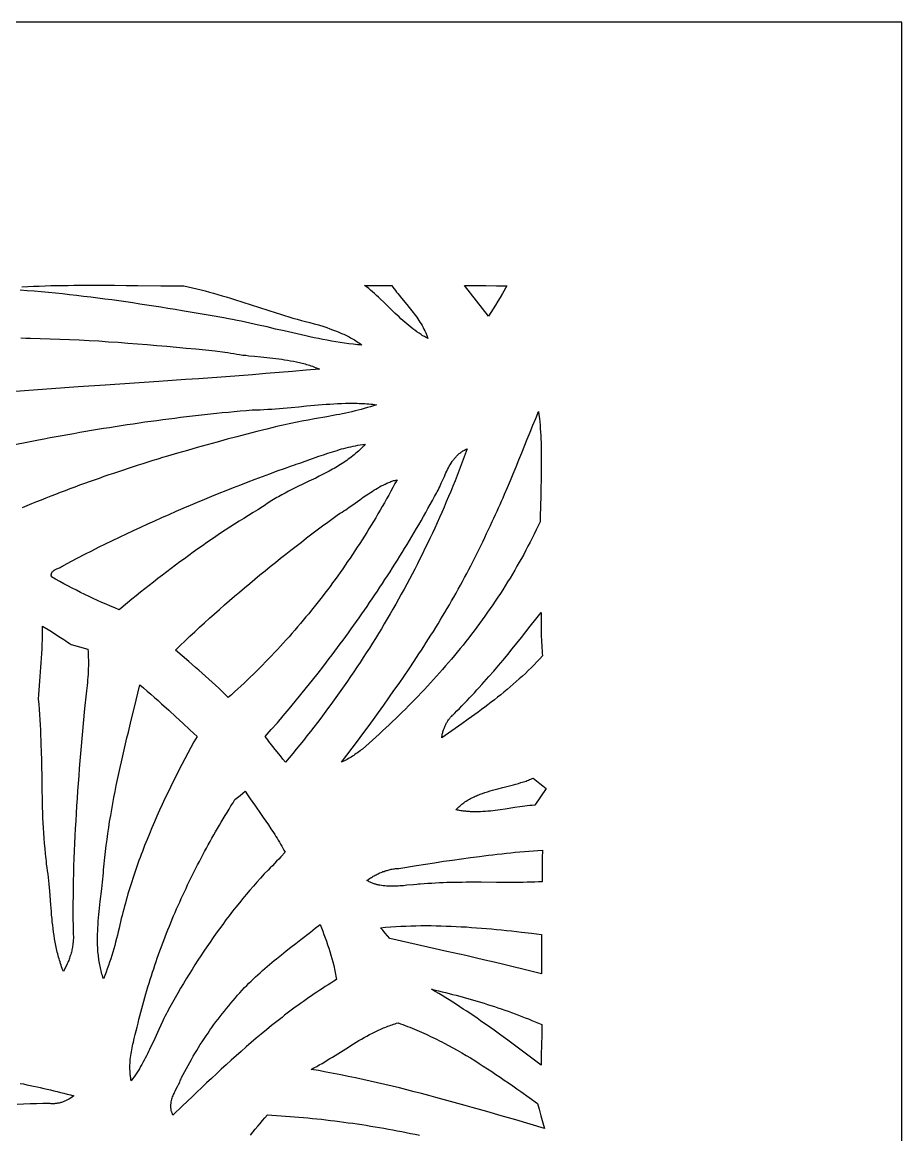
# Model space of a CAD drawing. Extents: x 138 to 547, y 3 to 737.
# Drawn here: x 429.9 to 546.6, y 589.6 to 737.1 of the extents above; entities that cross this region are included whole.
import ezdxf

# ---------------------------------------------------------------- set-up
doc = ezdxf.new("R2010")
doc.units = 0
doc.layers.add('LAYER_1', color=18, linetype='CONTINUOUS')

msp = doc.modelspace()

# ---------------------------------------------------------------- linework, layer by layer
at = {"layer": 'LAYER_1'}
for points in [[(138.38, 3), (546.62, 3), (546.62, 737.11), (138.38, 737.11)], [(483.73, 695.17), (483.58, 695.25), (483.43, 695.33), (483.28, 695.42), (483.14, 695.5), (482.99, 695.59), (482.84, 695.68), (482.7, 695.78), (482.56, 695.87), (482.28, 696.06), (482, 696.26), (481.73, 696.47), (481.46, 696.68), (481.19, 696.89), (480.93, 697.11), (480.67, 697.34), (480.42, 697.56), (480.16, 697.79), (479.91, 698.03), (479.66, 698.26), (479.41, 698.5), (478.91, 698.98), (478.42, 699.46), (477.92, 699.94), (477.42, 700.42), (477.17, 700.66), (476.92, 700.89), (476.66, 701.12), (476.4, 701.35), (476.14, 701.57), (475.88, 701.79), (475.61, 702), (475.34, 702.21), (477.15, 702.2), (478.05, 702.19), (478.95, 702.19), (479.1, 701.97), (479.26, 701.76), (479.42, 701.54), (479.58, 701.33), (479.74, 701.12), (479.91, 700.91), (480.25, 700.5), (480.93, 699.68), (481.27, 699.27), (481.61, 698.85), (481.77, 698.64), (481.93, 698.43), (482.09, 698.22), (482.25, 698), (482.4, 697.78), (482.55, 697.56), (482.69, 697.34), (482.83, 697.12), (482.97, 696.89), (483.1, 696.65), (483.22, 696.42), (483.34, 696.18), (483.45, 695.93), (483.5, 695.81), (483.55, 695.68), (483.6, 695.55), (483.65, 695.43), (483.69, 695.3)], [(494.23, 702.15), (493.64, 701.13), (493.34, 700.62), (493.03, 700.11), (492.73, 699.61), (492.42, 699.11), (492.11, 698.61), (491.8, 698.12), (491, 699.14), (490.2, 700.16), (488.58, 702.21), (489.99, 702.2), (491.41, 702.19), (492.82, 702.17)], [(475.06, 640.73), (474.9, 640.61), (474.73, 640.48), (474.57, 640.36), (474.4, 640.24), (474.23, 640.12), (474.06, 640), (473.89, 639.89), (473.72, 639.78), (473.55, 639.67), (473.37, 639.56), (473.19, 639.46), (473.02, 639.36), (472.84, 639.26), (472.66, 639.16), (472.47, 639.06), (472.29, 638.97), (473, 639.91), (473.7, 640.84), (474.41, 641.79), (475.11, 642.73), (475.81, 643.68), (476.5, 644.63), (477.2, 645.58), (477.88, 646.54), (478.57, 647.5), (479.24, 648.47), (479.92, 649.43), (480.58, 650.41), (481.25, 651.38), (481.9, 652.36), (482.23, 652.86), (482.55, 653.35), (482.87, 653.84), (483.19, 654.34), (483.51, 654.84), (483.83, 655.33), (484.14, 655.83), (484.46, 656.33), (484.77, 656.83), (485.08, 657.34), (485.38, 657.84), (485.69, 658.35), (485.99, 658.85), (486.29, 659.36), (486.59, 659.87), (486.88, 660.38), (487.18, 660.89), (487.47, 661.41), (487.76, 661.92), (488.05, 662.44), (488.33, 662.96), (488.61, 663.48), (488.89, 664), (489.17, 664.52), (489.44, 665.04), (489.71, 665.57), (489.98, 666.1), (490.25, 666.63), (490.51, 667.16), (490.77, 667.69), (491.03, 668.22), (491.28, 668.76), (491.53, 669.3), (491.78, 669.84), (492.03, 670.38), (492.27, 670.92), (492.49, 671.36), (492.7, 671.81), (492.91, 672.26), (493.11, 672.7), (493.32, 673.15), (493.52, 673.6), (493.72, 674.05), (493.92, 674.51), (494.31, 675.41), (494.69, 676.33), (495.07, 677.24), (495.45, 678.15), (495.82, 679.07), (496.19, 679.99), (496.92, 681.83), (497.29, 682.74), (497.66, 683.66), (498.04, 684.57), (498.42, 685.48), (498.48, 685.03), (498.53, 684.58), (498.58, 684.13), (498.62, 683.67), (498.65, 683.22), (498.68, 682.76), (498.71, 682.31), (498.73, 681.85), (498.75, 681.4), (498.77, 680.94), (498.78, 680.48), (498.78, 680.02), (498.79, 679.57), (498.79, 679.11), (498.79, 678.65), (498.79, 678.19), (498.78, 677.28), (498.76, 676.36), (498.73, 675.44), (498.71, 674.53), (498.66, 672.7), (498.65, 671.79), (498.63, 670.88), (498.38, 670.33), (498.11, 669.78), (497.85, 669.24), (497.58, 668.69), (497.3, 668.15), (497.02, 667.61), (496.74, 667.08), (496.45, 666.54), (496.16, 666.01), (495.86, 665.49), (495.56, 664.96), (495.26, 664.44), (494.95, 663.92), (494.64, 663.4), (494.32, 662.89), (494, 662.37), (493.68, 661.86), (493.35, 661.36), (493.02, 660.85), (492.68, 660.35), (492.35, 659.85), (492, 659.35), (491.66, 658.86), (491.31, 658.37), (490.96, 657.88), (490.6, 657.39), (490.24, 656.91), (489.88, 656.42), (489.51, 655.95), (489.15, 655.47), (488.77, 654.99), (488.4, 654.52), (488.02, 654.05), (487.64, 653.59), (487.26, 653.12), (486.87, 652.66), (486.48, 652.2), (486.09, 651.75), (485.69, 651.29), (485.29, 650.84), (484.89, 650.39), (484.49, 649.94), (484.09, 649.5), (483.68, 649.06), (483.27, 648.62), (482.85, 648.18), (482.44, 647.75), (482.02, 647.31), (481.6, 646.88), (481.18, 646.46), (480.75, 646.03), (480.33, 645.61), (479.9, 645.19), (479.47, 644.77), (479.03, 644.36), (478.6, 643.95), (478.16, 643.54), (477.72, 643.13), (477.28, 642.72), (476.84, 642.32), (476.4, 641.92), (475.95, 641.52), (475.51, 641.13)], [(461.8, 672.83), (461.17, 672.46), (460.54, 672.08), (459.92, 671.71), (459.3, 671.32), (458.68, 670.93), (458.06, 670.54), (457.44, 670.14), (456.83, 669.74), (456.22, 669.34), (455.62, 668.93), (455.01, 668.52), (454.41, 668.1), (453.81, 667.68), (453.21, 667.26), (452.61, 666.84), (452.02, 666.41), (451.43, 665.97), (450.84, 665.54), (450.25, 665.1), (449.66, 664.66), (449.08, 664.22), (448.5, 663.77), (447.91, 663.33), (447.33, 662.87), (446.76, 662.42), (446.18, 661.97), (445.61, 661.51), (445.03, 661.05), (444.46, 660.59), (443.89, 660.13), (442.75, 659.2), (442.18, 659.44), (441.6, 659.68), (441.03, 659.92), (440.46, 660.17), (439.9, 660.43), (439.33, 660.69), (438.77, 660.95), (438.21, 661.22), (437.65, 661.5), (437.09, 661.78), (436.54, 662.06), (435.98, 662.35), (435.43, 662.65), (434.88, 662.94), (434.34, 663.25), (433.8, 663.55), (433.77, 663.65), (433.77, 663.69), (433.76, 663.74), (433.76, 663.78), (433.76, 663.82), (433.76, 663.86), (433.77, 663.9), (433.77, 663.94), (433.78, 663.97), (433.79, 664.01), (433.8, 664.04), (433.83, 664.11), (433.86, 664.17), (433.9, 664.23), (433.95, 664.28), (434, 664.33), (434.06, 664.38), (434.12, 664.43), (434.18, 664.47), (434.25, 664.51), (434.32, 664.55), (434.39, 664.59), (434.46, 664.62), (434.62, 664.69), (434.93, 664.82), (435.08, 664.89), (435.15, 664.93), (435.22, 664.96), (435.28, 665), (435.34, 665.04), (435.4, 665.08), (435.46, 665.13), (436.37, 665.61), (437.29, 666.08), (438.21, 666.56), (439.13, 667.02), (440.05, 667.48), (440.97, 667.94), (441.9, 668.39), (442.83, 668.84), (443.76, 669.28), (444.69, 669.72), (445.63, 670.16), (446.57, 670.59), (447.5, 671.01), (448.45, 671.43), (449.39, 671.85), (450.33, 672.26), (451.28, 672.67), (452.23, 673.08), (453.17, 673.47), (454.13, 673.87), (455.08, 674.26), (456.03, 674.65), (456.99, 675.03), (457.95, 675.41), (458.91, 675.78), (459.87, 676.15), (460.83, 676.52), (461.79, 676.88), (462.76, 677.24), (463.72, 677.6), (464.69, 677.95), (465.66, 678.29), (465.96, 678.39), (466.26, 678.49), (466.86, 678.7), (467.46, 678.91), (468.06, 679.12), (469.27, 679.55), (469.87, 679.76), (470.47, 679.96), (470.77, 680.06), (471.08, 680.16), (471.38, 680.25), (471.68, 680.34), (471.99, 680.43), (472.29, 680.52), (472.6, 680.6), (472.91, 680.68), (473.21, 680.75), (473.52, 680.82), (473.83, 680.89), (474.14, 680.95), (474.46, 681.01), (474.77, 681.06), (475.09, 681.1), (475.4, 681.14), (475.23, 680.95), (475.06, 680.77), (474.88, 680.59), (474.7, 680.42), (474.52, 680.25), (474.34, 680.08), (474.15, 679.92), (473.96, 679.76), (473.77, 679.6), (473.57, 679.45), (473.37, 679.3), (473.17, 679.15), (472.97, 679.01), (472.77, 678.87), (472.57, 678.73), (472.36, 678.59), (472.15, 678.46), (471.94, 678.33), (471.73, 678.2), (471.51, 678.07), (471.3, 677.95), (471.08, 677.83), (470.86, 677.7), (470.64, 677.58), (470.2, 677.35), (469.76, 677.12), (469.31, 676.9), (468.86, 676.67), (467.95, 676.24), (467.04, 675.8), (466.58, 675.58), (466.13, 675.36), (465.68, 675.14), (465.23, 674.91), (464.78, 674.68), (464.34, 674.44), (464.12, 674.32), (463.9, 674.19), (463.68, 674.07), (463.47, 673.94), (463.25, 673.81), (463.04, 673.68), (462.83, 673.54), (462.62, 673.41), (462.41, 673.27), (462.21, 673.12), (462, 672.98)], [(488.94, 680.55), (488.69, 679.84), (488.43, 679.13), (488.16, 678.42), (487.89, 677.71), (487.62, 677.01), (487.34, 676.3), (487.06, 675.6), (486.77, 674.9), (486.48, 674.2), (486.18, 673.5), (485.88, 672.81), (485.58, 672.11), (485.27, 671.42), (484.96, 670.73), (484.65, 670.04), (484.33, 669.35), (484.01, 668.67), (483.68, 667.99), (483.35, 667.31), (483.02, 666.63), (482.68, 665.95), (482.34, 665.27), (481.99, 664.6), (481.64, 663.93), (481.29, 663.26), (480.93, 662.59), (480.57, 661.93), (480.21, 661.27), (479.84, 660.6), (479.47, 659.95), (479.09, 659.29), (478.72, 658.64), (478.33, 657.98), (477.95, 657.33), (477.56, 656.69), (477.17, 656.04), (476.77, 655.4), (476.37, 654.76), (475.97, 654.12), (475.56, 653.48), (475.15, 652.85), (474.74, 652.22), (474.32, 651.59), (473.9, 650.96), (473.48, 650.34), (473.05, 649.72), (472.62, 649.1), (472.19, 648.48), (471.76, 647.87), (471.32, 647.26), (470.87, 646.65), (470.43, 646.04), (469.98, 645.44), (469.53, 644.84), (469.07, 644.24), (468.62, 643.64), (468.16, 643.05), (467.69, 642.46), (467.23, 641.87), (466.76, 641.29), (466.28, 640.71), (465.81, 640.13), (465.33, 639.55), (464.85, 638.98), (464.51, 639.4), (464.17, 639.82), (463.49, 640.66), (463.15, 641.08), (462.81, 641.51), (462.65, 641.73), (462.48, 641.94), (462.32, 642.16), (462.16, 642.39), (462.96, 643.3), (463.76, 644.22), (464.55, 645.15), (465.33, 646.08), (466.11, 647.02), (466.88, 647.96), (467.64, 648.9), (468.41, 649.85), (469.16, 650.81), (469.91, 651.77), (470.28, 652.26), (470.65, 652.74), (471.02, 653.23), (471.38, 653.71), (471.75, 654.2), (472.11, 654.69), (472.48, 655.18), (472.84, 655.67), (473.2, 656.16), (473.55, 656.66), (473.91, 657.15), (474.26, 657.65), (474.62, 658.15), (474.97, 658.65), (475.31, 659.15), (475.66, 659.65), (476.01, 660.15), (476.35, 660.66), (476.69, 661.16), (477.03, 661.67), (477.37, 662.18), (477.71, 662.69), (478.04, 663.2), (478.38, 663.71), (478.71, 664.23), (479.04, 664.74), (479.36, 665.26), (479.69, 665.77), (480.01, 666.29), (480.33, 666.81), (480.65, 667.33), (480.97, 667.85), (481.29, 668.38), (481.6, 668.9), (481.91, 669.43), (482.22, 669.96), (482.53, 670.48), (482.84, 671.01), (483.14, 671.55), (483.45, 672.08), (483.75, 672.61), (484.04, 673.15), (484.34, 673.68), (484.63, 674.22), (484.76, 674.43), (484.88, 674.64), (484.99, 674.85), (485.1, 675.07), (485.21, 675.29), (485.32, 675.52), (485.52, 675.97), (485.92, 676.89), (486.02, 677.12), (486.13, 677.34), (486.23, 677.57), (486.34, 677.79), (486.46, 678.01), (486.57, 678.22), (486.69, 678.43), (486.82, 678.64), (486.95, 678.84), (487.02, 678.93), (487.09, 679.03), (487.16, 679.13), (487.24, 679.22), (487.31, 679.31), (487.39, 679.4), (487.47, 679.49), (487.55, 679.58), (487.63, 679.66), (487.72, 679.74), (487.81, 679.82), (487.9, 679.9), (487.99, 679.98), (488.09, 680.05), (488.18, 680.12), (488.28, 680.19), (488.39, 680.26), (488.49, 680.32), (488.6, 680.38), (488.71, 680.44), (488.83, 680.5)], [(479.64, 676.44), (479.37, 675.93), (479.09, 675.42), (478.82, 674.91), (478.54, 674.41), (478.26, 673.9), (477.98, 673.4), (477.69, 672.9), (477.4, 672.4), (477.11, 671.9), (476.82, 671.4), (476.52, 670.91), (476.22, 670.41), (475.92, 669.92), (475.62, 669.43), (475.31, 668.95), (475, 668.46), (474.69, 667.97), (474.37, 667.49), (474.06, 667.01), (473.74, 666.53), (473.41, 666.05), (473.09, 665.58), (472.76, 665.1), (472.43, 664.63), (472.1, 664.16), (471.77, 663.7), (471.43, 663.23), (471.09, 662.77), (470.75, 662.3), (470.4, 661.84), (470.05, 661.39), (469.7, 660.93), (469.35, 660.48), (469, 660.03), (468.64, 659.58), (468.28, 659.13), (467.92, 658.68), (467.55, 658.24), (467.19, 657.8), (466.82, 657.36), (466.44, 656.92), (466.07, 656.49), (465.69, 656.06), (465.31, 655.63), (464.93, 655.2), (464.55, 654.78), (464.16, 654.35), (463.78, 653.93), (463.38, 653.52), (462.99, 653.1), (462.6, 652.69), (462.2, 652.28), (461.8, 651.87), (461.39, 651.46), (460.99, 651.06), (460.58, 650.66), (460.17, 650.26), (459.76, 649.87), (459.35, 649.47), (458.93, 649.08), (458.51, 648.7), (458.09, 648.31), (457.67, 647.93), (457.24, 647.55), (456.82, 647.97), (456.4, 648.39), (455.98, 648.8), (455.55, 649.2), (455.12, 649.6), (454.68, 650), (454.24, 650.39), (453.8, 650.79), (453.36, 651.17), (452.92, 651.56), (452.02, 652.33), (450.24, 653.86), (450.87, 654.47), (451.51, 655.08), (452.16, 655.69), (452.8, 656.29), (453.45, 656.89), (454.1, 657.48), (454.76, 658.07), (455.41, 658.66), (456.07, 659.25), (456.74, 659.83), (457.4, 660.41), (458.07, 660.98), (458.74, 661.55), (459.41, 662.12), (460.09, 662.69), (460.77, 663.25), (461.44, 663.81), (462.13, 664.36), (462.81, 664.92), (463.5, 665.47), (464.19, 666.02), (464.88, 666.56), (465.57, 667.1), (466.26, 667.64), (466.96, 668.18), (467.65, 668.72), (468.35, 669.25), (469.05, 669.78), (469.76, 670.31), (470.46, 670.83), (471.16, 671.35), (471.87, 671.87), (472.11, 672.02), (472.35, 672.16), (472.59, 672.32), (472.83, 672.47), (473.07, 672.63), (473.3, 672.79), (473.77, 673.11), (474.7, 673.78), (475.16, 674.11), (475.63, 674.43), (475.86, 674.59), (476.1, 674.75), (476.33, 674.9), (476.57, 675.05), (476.81, 675.2), (477.06, 675.34), (477.3, 675.48), (477.55, 675.62), (477.8, 675.74), (478.05, 675.86), (478.31, 675.98), (478.56, 676.09), (478.7, 676.14), (478.83, 676.19), (478.96, 676.23), (479.09, 676.28), (479.23, 676.32), (479.36, 676.36), (479.5, 676.4)], [(498.95, 653.08), (498.58, 652.68), (498.21, 652.29), (497.83, 651.9), (497.45, 651.51), (497.06, 651.13), (496.67, 650.76), (496.27, 650.39), (495.87, 650.03), (495.47, 649.67), (495.07, 649.31), (494.66, 648.96), (494.24, 648.61), (493.83, 648.27), (493.41, 647.93), (492.99, 647.59), (492.56, 647.26), (492.14, 646.93), (491.71, 646.6), (491.28, 646.28), (490.85, 645.96), (490.41, 645.64), (489.98, 645.32), (489.54, 645.01), (489.1, 644.69), (488.22, 644.07), (487.34, 643.45), (485.57, 642.23), (485.59, 642.35), (485.61, 642.46), (485.63, 642.58), (485.65, 642.69), (485.68, 642.81), (485.71, 642.92), (485.74, 643.03), (485.77, 643.15), (485.8, 643.26), (485.84, 643.36), (485.88, 643.47), (485.92, 643.58), (485.97, 643.69), (486.01, 643.79), (486.06, 643.89), (486.11, 644), (486.17, 644.1), (486.22, 644.2), (486.28, 644.29), (486.34, 644.39), (486.4, 644.49), (486.47, 644.58), (486.54, 644.67), (486.61, 644.76), (486.68, 644.85), (486.75, 644.94), (486.83, 645.03), (486.91, 645.11), (486.99, 645.2), (487.08, 645.28), (487.16, 645.36), (487.25, 645.44), (487.59, 645.78), (487.93, 646.12), (488.26, 646.46), (488.6, 646.81), (488.93, 647.15), (489.26, 647.5), (489.59, 647.85), (489.91, 648.2), (490.24, 648.56), (490.56, 648.91), (490.88, 649.27), (491.2, 649.62), (491.52, 649.98), (491.84, 650.34), (492.47, 651.07), (493.1, 651.8), (493.72, 652.53), (494.33, 653.27), (494.94, 654.02), (495.54, 654.77), (496.14, 655.52), (496.74, 656.28), (497.32, 657.04), (498.05, 657.94), (498.41, 658.39), (498.77, 658.85), (498.77, 658.49), (498.76, 658.13), (498.76, 657.77), (498.76, 657.4), (498.76, 657.04), (498.76, 656.68), (498.77, 656.32), (498.78, 655.96), (498.79, 655.6), (498.8, 655.24), (498.82, 654.88), (498.84, 654.52), (498.86, 654.16), (498.89, 653.8), (498.92, 653.44)], [(436.67, 616.27), (436.68, 616.1), (436.69, 615.93), (436.69, 615.76), (436.69, 615.59), (436.68, 615.42), (436.67, 615.26), (436.66, 615.09), (436.64, 614.93), (436.62, 614.76), (436.6, 614.6), (436.57, 614.44), (436.54, 614.28), (436.51, 614.12), (436.47, 613.96), (436.43, 613.8), (436.39, 613.64), (436.34, 613.48), (436.29, 613.32), (436.24, 613.17), (436.19, 613.01), (436.13, 612.86), (436.07, 612.7), (436.01, 612.55), (435.95, 612.4), (435.88, 612.25), (435.81, 612.1), (435.67, 611.8), (435.53, 611.5), (435.37, 611.21), (435.29, 611.42), (435.21, 611.63), (435.14, 611.85), (435.06, 612.06), (434.99, 612.28), (434.92, 612.49), (434.86, 612.71), (434.79, 612.93), (434.73, 613.15), (434.67, 613.36), (434.62, 613.58), (434.56, 613.8), (434.51, 614.02), (434.46, 614.24), (434.42, 614.46), (434.37, 614.68), (434.29, 615.13), (434.21, 615.57), (434.14, 616.02), (434.07, 616.46), (434.01, 616.91), (433.96, 617.36), (433.9, 617.81), (433.86, 618.26), (433.81, 618.71), (433.77, 619.17), (433.69, 620.07), (433.55, 621.88), (433.47, 622.79), (433.43, 623.24), (433.38, 623.69), (433.33, 624.14), (433.28, 624.59), (433.22, 625.04), (433.15, 625.48), (433.11, 625.82), (433.07, 626.16), (433.03, 626.5), (433, 626.85), (432.93, 627.53), (432.87, 628.21), (432.82, 628.89), (432.77, 629.57), (432.73, 630.26), (432.69, 630.94), (432.66, 631.62), (432.63, 632.3), (432.61, 632.99), (432.59, 633.67), (432.58, 634.35), (432.56, 635.04), (432.54, 636.41), (432.49, 639.14), (432.46, 640.51), (432.44, 641.19), (432.42, 641.88), (432.39, 642.56), (432.37, 643.24), (432.33, 643.93), (432.29, 644.61), (432.25, 645.29), (432.2, 645.97), (432.14, 646.66), (432.08, 647.34), (432.12, 647.94), (432.16, 648.55), (432.25, 649.75), (432.35, 650.96), (432.39, 651.57), (432.44, 652.17), (432.48, 652.78), (432.51, 653.38), (432.54, 653.99), (432.57, 654.6), (432.59, 655.2), (432.6, 655.81), (432.6, 656.11), (432.6, 656.42), (432.6, 656.72), (432.6, 657.03), (433.56, 656.44), (434.04, 656.14), (434.51, 655.84), (434.99, 655.54), (435.45, 655.24), (435.69, 655.08), (435.92, 654.92), (436.15, 654.77), (436.38, 654.61), (438.63, 653.99), (438.65, 653.62), (438.66, 653.25), (438.67, 652.87), (438.68, 652.5), (438.68, 652.13), (438.68, 651.76), (438.67, 651.39), (438.66, 651.02), (438.64, 650.65), (438.62, 650.28), (438.59, 649.91), (438.56, 649.54), (438.52, 649.17), (438.48, 648.8), (438.44, 648.44), (438.39, 648.07), (438.19, 646.09), (438, 644.11), (437.9, 643.12), (437.81, 642.12), (437.73, 641.13), (437.64, 640.14), (437.56, 639.15), (437.48, 638.16), (437.4, 637.16), (437.32, 636.17), (437.25, 635.18), (437.18, 634.18), (437.12, 633.19), (437.06, 632.19), (437, 631.2), (436.94, 630.2), (436.89, 629.21), (436.85, 628.21), (436.81, 627.22), (436.77, 626.22), (436.73, 625.23), (436.71, 624.23), (436.68, 623.24), (436.66, 622.24), (436.65, 621.25), (436.64, 620.25), (436.64, 619.25), (436.64, 618.26), (436.65, 617.26)], [(442.85, 617.41), (442.75, 616.96), (442.64, 616.5), (442.53, 616.04), (442.42, 615.59), (442.3, 615.14), (442.18, 614.69), (442.05, 614.24), (441.92, 613.79), (441.79, 613.34), (441.65, 612.9), (441.5, 612.45), (441.35, 612.01), (441.19, 611.57), (441.03, 611.14), (440.86, 610.7), (440.69, 610.27), (440.62, 610.48), (440.55, 610.68), (440.49, 610.89), (440.43, 611.09), (440.38, 611.3), (440.33, 611.51), (440.28, 611.72), (440.23, 611.92), (440.19, 612.13), (440.15, 612.34), (440.12, 612.55), (440.09, 612.76), (440.06, 612.97), (440.03, 613.19), (440.01, 613.4), (439.98, 613.61), (439.96, 613.82), (439.95, 614.04), (439.93, 614.25), (439.92, 614.46), (439.91, 614.68), (439.91, 614.89), (439.9, 615.1), (439.9, 615.32), (439.9, 615.75), (439.91, 616.18), (439.92, 616.61), (439.94, 617.04), (439.97, 617.47), (440, 617.9), (440.03, 618.34), (440.07, 618.77), (440.12, 619.2), (440.16, 619.63), (440.26, 620.5), (440.46, 622.21), (440.56, 623.06), (440.6, 623.49), (440.64, 623.91), (440.67, 624.31), (440.71, 624.72), (440.74, 625.12), (440.78, 625.52), (440.82, 625.93), (440.86, 626.33), (440.91, 626.73), (440.95, 627.13), (441.05, 627.93), (441.16, 628.74), (441.27, 629.53), (441.39, 630.33), (441.51, 631.13), (441.65, 631.93), (441.78, 632.72), (441.93, 633.52), (442.08, 634.31), (442.23, 635.1), (442.39, 635.89), (442.56, 636.68), (442.72, 637.47), (442.9, 638.26), (443.07, 639.05), (443.25, 639.84), (443.43, 640.63), (443.61, 641.41), (443.8, 642.2), (443.99, 642.98), (444.37, 644.55), (444.75, 646.12), (445.53, 649.25), (446.01, 648.83), (446.49, 648.42), (446.97, 648), (447.45, 647.58), (447.93, 647.15), (448.4, 646.72), (449.34, 645.87), (450.28, 645.01), (451.22, 644.14), (452.16, 643.28), (453.1, 642.41), (452.69, 641.68), (452.29, 640.93), (451.89, 640.19), (451.49, 639.44), (451.1, 638.7), (450.71, 637.94), (450.33, 637.19), (449.95, 636.43), (449.57, 635.68), (449.21, 634.91), (448.84, 634.15), (448.48, 633.38), (448.13, 632.61), (447.78, 631.84), (447.45, 631.06), (447.11, 630.28), (446.79, 629.5), (446.47, 628.72), (446.15, 627.93), (446, 627.54), (445.85, 627.14), (445.7, 626.74), (445.55, 626.35), (445.4, 625.95), (445.26, 625.55), (445.12, 625.15), (444.98, 624.75), (444.84, 624.35), (444.71, 623.95), (444.57, 623.55), (444.44, 623.14), (444.31, 622.74), (444.19, 622.33), (444.06, 621.93), (443.94, 621.52), (443.82, 621.11), (443.7, 620.71), (443.59, 620.3), (443.48, 619.89), (443.37, 619.48), (443.26, 619.07), (443.15, 618.65), (443.05, 618.24), (442.95, 617.83)], [(497.91, 633.28), (497.58, 633.25), (497.26, 633.22), (496.93, 633.18), (496.6, 633.14), (496.28, 633.1), (495.95, 633.06), (495.29, 632.96), (493.99, 632.76), (493.33, 632.67), (493.01, 632.63), (492.68, 632.58), (492.35, 632.55), (492.03, 632.51), (491.7, 632.48), (491.37, 632.45), (491.04, 632.43), (490.72, 632.42), (490.39, 632.41), (490.06, 632.4), (489.74, 632.41), (489.41, 632.42), (489.25, 632.43), (489.08, 632.44), (488.92, 632.45), (488.76, 632.47), (488.59, 632.48), (488.43, 632.5), (488.27, 632.53), (488.1, 632.55), (487.94, 632.58), (487.78, 632.61), (487.61, 632.64), (487.45, 632.67), (487.58, 632.81), (487.7, 632.93), (487.83, 633.06), (487.97, 633.17), (488.1, 633.29), (488.24, 633.4), (488.38, 633.51), (488.52, 633.61), (488.66, 633.71), (488.8, 633.81), (488.95, 633.9), (489.1, 633.99), (489.25, 634.08), (489.4, 634.16), (489.55, 634.24), (489.7, 634.32), (489.86, 634.39), (490.02, 634.47), (490.17, 634.54), (490.33, 634.6), (490.49, 634.67), (490.66, 634.73), (490.82, 634.79), (490.98, 634.85), (491.31, 634.97), (491.65, 635.07), (491.99, 635.17), (492.32, 635.27), (492.67, 635.36), (493.01, 635.45), (493.7, 635.63), (494.39, 635.8), (494.73, 635.89), (495.08, 635.98), (495.42, 636.07), (495.76, 636.17), (496.09, 636.27), (496.43, 636.38), (496.76, 636.49), (496.92, 636.55), (497.08, 636.61), (497.24, 636.68), (497.41, 636.74), (497.56, 636.81), (497.72, 636.88), (498.57, 636.18), (498.99, 635.83), (499.41, 635.48), (498.66, 634.38)], [(449.13, 605.84), (448.99, 605.55), (448.84, 605.27), (448.7, 604.98), (448.56, 604.69), (448.29, 604.1), (448.02, 603.52), (447.49, 602.35), (447.22, 601.76), (446.94, 601.18), (446.81, 600.89), (446.67, 600.6), (446.52, 600.31), (446.38, 600.03), (446.23, 599.74), (446.08, 599.46), (445.93, 599.18), (445.77, 598.9), (445.61, 598.62), (445.45, 598.34), (445.28, 598.07), (445.1, 597.8), (444.93, 597.53), (444.75, 597.27), (444.56, 597.01), (444.37, 596.75), (444.34, 596.88), (444.32, 597.01), (444.3, 597.14), (444.28, 597.26), (444.26, 597.39), (444.24, 597.52), (444.22, 597.78), (444.21, 598.04), (444.2, 598.29), (444.2, 598.55), (444.2, 598.81), (444.21, 599.06), (444.23, 599.32), (444.25, 599.57), (444.28, 599.83), (444.32, 600.08), (444.35, 600.34), (444.4, 600.59), (444.44, 600.84), (444.49, 601.09), (444.54, 601.35), (444.6, 601.6), (444.66, 601.85), (444.78, 602.36), (444.9, 602.86), (445.15, 603.86), (445.27, 604.36), (445.33, 604.61), (445.39, 604.86), (445.51, 605.34), (445.64, 605.83), (445.76, 606.31), (445.89, 606.8), (446.03, 607.28), (446.16, 607.76), (446.3, 608.25), (446.44, 608.73), (446.59, 609.21), (446.73, 609.69), (446.88, 610.16), (447.04, 610.64), (447.19, 611.12), (447.35, 611.59), (447.51, 612.07), (447.67, 612.54), (447.83, 613.01), (448, 613.49), (448.17, 613.96), (448.34, 614.43), (448.52, 614.89), (448.7, 615.36), (448.87, 615.83), (449.06, 616.29), (449.24, 616.76), (449.43, 617.22), (449.62, 617.69), (449.81, 618.15), (450, 618.61), (450.2, 619.07), (450.4, 619.53), (450.6, 619.98), (450.8, 620.44), (451.01, 620.89), (451.21, 621.35), (451.42, 621.8), (451.64, 622.25), (451.85, 622.7), (452.07, 623.15), (452.29, 623.6), (452.51, 624.05), (452.73, 624.5), (452.95, 624.94), (453.18, 625.39), (453.41, 625.83), (453.64, 626.27), (453.87, 626.71), (454.11, 627.15), (454.35, 627.59), (454.59, 628.03), (454.83, 628.46), (455.07, 628.9), (455.32, 629.33), (455.56, 629.76), (455.81, 630.19), (456.07, 630.62), (456.32, 631.05), (456.57, 631.48), (456.83, 631.91), (457.09, 632.33), (457.35, 632.75), (457.61, 633.18), (457.88, 633.6), (458.14, 634.02), (458.81, 634.58), (459.18, 634.89), (459.48, 635.15), (459.82, 634.64), (460.16, 634.14), (460.5, 633.64), (460.85, 633.15), (461.54, 632.16), (461.89, 631.66), (462.24, 631.16), (462.58, 630.66), (462.91, 630.16), (463.25, 629.65), (463.41, 629.4), (463.57, 629.14), (463.73, 628.89), (463.89, 628.63), (464.04, 628.37), (464.2, 628.1), (464.35, 627.84), (464.5, 627.58), (464.64, 627.31), (464.78, 627.04), (464.23, 626.44), (463.95, 626.14), (463.67, 625.85), (463.39, 625.55), (463.1, 625.26), (462.81, 624.97), (462.53, 624.68), (462.03, 624.16), (461.54, 623.62), (461.06, 623.09), (460.58, 622.55), (460.11, 622), (459.64, 621.45), (459.18, 620.9), (458.72, 620.34), (458.27, 619.77), (457.82, 619.21), (457.38, 618.63), (456.94, 618.06), (456.51, 617.48), (456.08, 616.9), (455.66, 616.31), (455.24, 615.72), (454.83, 615.12), (454.42, 614.52), (454.01, 613.92), (453.61, 613.32), (453.21, 612.71), (452.82, 612.1), (452.44, 611.49), (452.05, 610.87), (451.67, 610.25), (451.3, 609.63), (450.93, 609), (450.56, 608.37), (450.2, 607.74), (449.84, 607.11), (449.48, 606.48)], [(498.92, 623.12), (498.41, 623.1), (497.91, 623.08), (497.4, 623.07), (496.9, 623.06), (496.39, 623.05), (495.88, 623.05), (494.87, 623.04), (493.86, 623.04), (492.85, 623.05), (490.82, 623.06), (489.81, 623.06), (488.8, 623.06), (488.29, 623.05), (487.79, 623.05), (487.28, 623.04), (486.77, 623.03), (486.27, 623.01), (485.76, 623), (485.26, 622.98), (484.75, 622.95), (484.25, 622.92), (483.74, 622.89), (483.24, 622.85), (482.73, 622.81), (482.51, 622.8), (482.28, 622.78), (481.83, 622.74), (480.93, 622.66), (480.48, 622.61), (480.03, 622.58), (479.8, 622.56), (479.57, 622.55), (479.35, 622.54), (479.12, 622.53), (478.9, 622.53), (478.68, 622.53), (478.45, 622.54), (478.23, 622.55), (478.01, 622.57), (477.79, 622.6), (477.57, 622.63), (477.35, 622.67), (477.24, 622.69), (477.13, 622.71), (477.02, 622.74), (476.91, 622.77), (476.81, 622.8), (476.7, 622.83), (476.59, 622.87), (476.48, 622.91), (476.38, 622.95), (476.27, 622.99), (476.17, 623.04), (476.06, 623.08), (475.96, 623.13), (475.85, 623.19), (475.75, 623.24), (475.64, 623.3), (475.76, 623.39), (475.88, 623.47), (476, 623.55), (476.12, 623.63), (476.24, 623.71), (476.37, 623.78), (476.49, 623.85), (476.62, 623.92), (476.74, 623.99), (476.87, 624.06), (477, 624.12), (477.12, 624.19), (477.25, 624.25), (477.38, 624.31), (477.52, 624.36), (477.65, 624.41), (477.78, 624.47), (477.92, 624.51), (478.05, 624.56), (478.19, 624.6), (478.32, 624.64), (478.46, 624.68), (478.6, 624.72), (478.73, 624.75), (478.87, 624.78), (479.01, 624.81), (479.16, 624.83), (479.3, 624.85), (479.44, 624.87), (479.58, 624.88), (479.73, 624.9), (479.87, 624.9), (482.24, 625.29), (483.43, 625.47), (484.62, 625.66), (485.81, 625.84), (487, 626.01), (488.19, 626.18), (489.38, 626.34), (490.57, 626.5), (491.16, 626.57), (491.76, 626.65), (492.36, 626.72), (492.95, 626.79), (493.55, 626.85), (494.15, 626.92), (494.74, 626.98), (495.34, 627.04), (495.94, 627.09), (496.54, 627.15), (497.13, 627.2), (497.73, 627.24), (498.33, 627.29), (498.93, 627.33), (498.92, 626.27), (498.92, 625.22), (498.92, 624.17)], [(471.62, 610.15), (471.24, 609.93), (470.87, 609.69), (470.5, 609.46), (470.12, 609.22), (469.75, 608.99), (469.39, 608.74), (469.02, 608.5), (468.65, 608.26), (468.29, 608.01), (467.93, 607.76), (467.57, 607.51), (467.21, 607.25), (466.85, 607), (466.49, 606.74), (466.14, 606.48), (465.78, 606.22), (465.43, 605.95), (465.08, 605.69), (464.73, 605.42), (464.38, 605.15), (464.03, 604.88), (463.69, 604.61), (463, 604.06), (462.31, 603.5), (461.63, 602.94), (460.96, 602.37), (460.29, 601.8), (459.62, 601.22), (458.95, 600.64), (458.29, 600.05), (457.63, 599.46), (456.98, 598.87), (456.32, 598.27), (455.67, 597.67), (455.02, 597.06), (454.38, 596.46), (453.74, 595.85), (453.09, 595.24), (452.45, 594.63), (451.18, 593.41), (449.9, 592.18), (449.86, 592.27), (449.83, 592.35), (449.79, 592.43), (449.77, 592.51), (449.74, 592.6), (449.72, 592.68), (449.69, 592.76), (449.68, 592.84), (449.66, 592.92), (449.65, 593.01), (449.64, 593.09), (449.63, 593.17), (449.63, 593.25), (449.63, 593.33), (449.63, 593.41), (449.63, 593.49), (449.63, 593.57), (449.64, 593.65), (449.65, 593.73), (449.66, 593.81), (449.69, 593.96), (449.72, 594.12), (449.77, 594.28), (449.81, 594.43), (449.87, 594.59), (449.93, 594.74), (449.99, 594.9), (450.05, 595.05), (450.12, 595.2), (450.2, 595.35), (450.35, 595.66), (450.5, 595.96), (450.65, 596.26), (450.8, 596.56), (450.87, 596.71), (450.93, 596.86), (451, 597), (451.06, 597.15), (451.26, 597.56), (451.47, 597.97), (451.69, 598.38), (451.91, 598.78), (452.13, 599.18), (452.36, 599.58), (452.59, 599.98), (452.82, 600.37), (453.06, 600.76), (453.3, 601.15), (453.54, 601.54), (453.79, 601.92), (454.04, 602.3), (454.3, 602.68), (454.56, 603.06), (454.82, 603.43), (455.08, 603.81), (455.35, 604.18), (455.62, 604.54), (455.9, 604.91), (456.18, 605.27), (456.46, 605.63), (456.74, 605.99), (457.02, 606.34), (457.31, 606.69), (457.6, 607.04), (457.9, 607.39), (458.2, 607.74), (458.49, 608.08), (458.8, 608.42), (459.1, 608.76), (459.41, 609.09), (459.7, 609.39), (459.99, 609.67), (460.28, 609.96), (460.58, 610.24), (460.88, 610.52), (461.18, 610.8), (461.48, 611.07), (461.79, 611.34), (462.1, 611.61), (462.4, 611.88), (462.72, 612.14), (463.03, 612.41), (463.34, 612.67), (463.66, 612.93), (464.29, 613.44), (464.93, 613.95), (465.57, 614.46), (466.21, 614.96), (466.86, 615.46), (468.15, 616.46), (468.79, 616.96), (469.44, 617.46), (469.61, 617.02), (469.79, 616.57), (469.95, 616.13), (470.12, 615.68), (470.28, 615.23), (470.43, 614.78), (470.58, 614.32), (470.73, 613.87), (470.86, 613.41), (471, 612.95), (471.12, 612.49), (471.24, 612.03), (471.29, 611.79), (471.34, 611.56), (471.4, 611.33), (471.45, 611.09), (471.49, 610.86), (471.54, 610.63), (471.58, 610.39)], [(498.83, 610.91), (497.57, 611.22), (496.32, 611.53), (495.06, 611.84), (493.8, 612.15), (492.54, 612.45), (491.29, 612.74), (490.02, 613.03), (488.76, 613.33), (486.24, 613.9), (483.72, 614.47), (478.67, 615.6), (478.07, 616.32), (477.74, 616.71), (477.46, 617.04), (478.13, 617.1), (478.8, 617.15), (479.47, 617.19), (480.14, 617.23), (480.81, 617.26), (481.48, 617.28), (482.15, 617.3), (482.82, 617.31), (483.49, 617.31), (484.16, 617.31), (484.83, 617.3), (485.5, 617.28), (486.16, 617.26), (486.83, 617.24), (487.5, 617.2), (488.17, 617.17), (488.84, 617.13), (489.51, 617.08), (490.17, 617.04), (490.84, 616.98), (491.51, 616.93), (492.18, 616.87), (492.84, 616.8), (493.51, 616.74), (494.17, 616.67), (494.84, 616.6), (495.51, 616.52), (496.17, 616.45), (497.5, 616.29), (498.83, 616.12), (498.82, 615.79), (498.81, 615.47), (498.8, 614.81), (498.8, 614.16), (498.8, 613.51), (498.81, 612.85), (498.81, 612.2)], [(498.77, 598.82), (497, 600.15), (496.11, 600.81), (495.22, 601.47), (494.33, 602.13), (493.43, 602.78), (492.53, 603.43), (491.63, 604.07), (491.18, 604.39), (490.73, 604.7), (490.27, 605.02), (489.82, 605.33), (489.36, 605.64), (488.9, 605.95), (488.44, 606.25), (487.98, 606.56), (487.52, 606.86), (487.05, 607.15), (486.58, 607.45), (486.11, 607.74), (485.64, 608.03), (485.17, 608.31), (484.69, 608.59), (484.22, 608.87), (484.69, 608.76), (485.15, 608.65), (485.62, 608.54), (486.09, 608.43), (486.56, 608.31), (487.02, 608.19), (487.49, 608.07), (487.96, 607.95), (488.42, 607.82), (488.88, 607.7), (489.35, 607.57), (489.81, 607.43), (490.27, 607.3), (490.73, 607.16), (491.19, 607.02), (491.65, 606.87), (492.11, 606.73), (492.57, 606.58), (493.03, 606.42), (493.48, 606.27), (493.94, 606.11), (494.39, 605.95), (494.85, 605.79), (495.3, 605.62), (495.75, 605.45), (496.2, 605.28), (496.65, 605.1), (497.1, 604.93), (497.54, 604.74), (497.99, 604.56), (498.43, 604.37), (498.87, 604.18), (498.84, 602.84), (498.81, 601.49), (498.79, 600.16)], [(499.22, 590.41), (497.3, 590.97), (495.39, 591.54), (493.47, 592.1), (491.55, 592.66), (490.59, 592.93), (489.63, 593.21), (488.67, 593.48), (487.7, 593.74), (486.74, 594.01), (485.78, 594.27), (484.81, 594.53), (483.85, 594.79), (482.88, 595.04), (481.91, 595.29), (480.94, 595.54), (479.97, 595.78), (479, 596.01), (478.03, 596.24), (477.06, 596.47), (476.09, 596.69), (475.11, 596.91), (474.14, 597.12), (473.16, 597.32), (472.18, 597.52), (471.2, 597.72), (470.22, 597.9), (469.24, 598.08), (468.26, 598.25), (468.62, 598.44), (468.98, 598.64), (469.33, 598.84), (469.69, 599.04), (470.04, 599.25), (470.39, 599.46), (470.74, 599.67), (471.09, 599.89), (471.79, 600.33), (472.49, 600.77), (473.19, 601.21), (473.53, 601.42), (473.88, 601.64), (474.24, 601.85), (474.59, 602.07), (474.94, 602.27), (475.3, 602.48), (475.65, 602.67), (476.01, 602.87), (476.38, 603.06), (476.74, 603.24), (477.11, 603.41), (477.29, 603.5), (477.48, 603.58), (477.67, 603.66), (477.85, 603.74), (478.04, 603.82), (478.23, 603.9), (478.42, 603.97), (478.61, 604.04), (478.8, 604.11), (478.99, 604.17), (479.19, 604.24), (479.38, 604.3), (479.58, 604.36), (479.78, 604.41), (480.09, 604.3), (480.41, 604.19), (480.72, 604.07), (481.03, 603.95), (481.34, 603.83), (481.65, 603.71), (481.96, 603.58), (482.27, 603.45), (482.57, 603.32), (482.88, 603.19), (483.18, 603.05), (483.49, 602.92), (483.79, 602.78), (484.09, 602.63), (484.39, 602.49), (484.69, 602.34), (484.99, 602.2), (485.29, 602.05), (485.59, 601.89), (485.88, 601.74), (486.47, 601.43), (487.06, 601.11), (487.64, 600.78), (488.22, 600.45), (488.8, 600.11), (489.38, 599.76), (489.95, 599.41), (490.52, 599.05), (491.08, 598.69), (491.65, 598.33), (492.21, 597.96), (492.77, 597.59), (493.33, 597.21), (493.88, 596.83), (494.44, 596.45), (494.99, 596.07), (495.54, 595.68), (496.09, 595.3), (497.18, 594.52), (498.27, 593.74), (498.49, 592.98), (498.74, 592.07), (499, 591.16)]]:
    msp.add_lwpolyline(points, close=True, dxfattribs=at)
for points in [[(429.87, 702), (430.63, 702.05), (431.4, 702.09), (432.17, 702.12), (432.93, 702.15), (433.7, 702.18), (434.47, 702.2), (435.24, 702.21), (436.01, 702.22), (436.77, 702.23), (437.54, 702.24), (438.31, 702.24), (439.08, 702.25), (439.85, 702.24), (440.62, 702.24), (442.15, 702.23), (443.69, 702.21), (445.23, 702.19), (448.3, 702.16), (449.84, 702.14), (451.37, 702.14), (451.94, 702.02), (452.5, 701.89), (453.07, 701.76), (453.63, 701.62), (454.19, 701.48), (454.75, 701.33), (455.31, 701.17), (455.86, 701.01), (456.42, 700.85), (456.97, 700.68), (457.53, 700.51), (458.08, 700.34), (459.19, 699.99), (460.29, 699.63), (462.5, 698.91), (463.61, 698.56), (464.16, 698.38), (464.72, 698.21), (465.28, 698.05), (465.83, 697.88), (466.39, 697.72), (466.95, 697.57), (467.51, 697.42), (468.07, 697.27), (468.63, 697.13), (469.2, 697), (469.95, 696.74), (470.33, 696.61), (470.71, 696.47), (471.09, 696.34), (471.46, 696.19), (471.84, 696.05), (472.2, 695.89), (472.39, 695.81), (472.57, 695.73), (472.75, 695.64), (472.93, 695.56), (473.11, 695.47), (473.29, 695.38), (473.47, 695.28), (473.64, 695.18), (473.82, 695.08), (473.99, 694.98), (474.16, 694.87), (474.33, 694.76), (474.49, 694.65), (474.66, 694.53), (474.82, 694.41), (474.98, 694.29), (474.69, 694.31), (474.4, 694.34), (474.11, 694.37), (473.82, 694.41), (473.25, 694.48), (472.67, 694.55), (472.09, 694.64), (471.52, 694.73), (470.95, 694.83), (470.37, 694.93), (469.8, 695.04), (469.23, 695.15), (468.66, 695.27), (468.09, 695.39), (467.52, 695.51), (466.95, 695.64), (465.81, 695.9), (464.67, 696.17), (463.53, 696.43), (462.4, 696.7), (461.26, 696.96), (460.69, 697.09), (460.12, 697.22), (459.55, 697.34), (458.98, 697.46), (458.41, 697.57), (457.83, 697.68), (457.26, 697.79), (456.68, 697.89), (454.83, 698.21), (452.97, 698.54), (451.11, 698.85), (450.18, 699), (449.25, 699.16), (448.32, 699.31), (447.39, 699.45), (446.46, 699.6), (445.53, 699.74), (444.6, 699.88), (443.66, 700.02), (442.73, 700.15), (441.8, 700.28), (440.86, 700.4), (439.93, 700.53), (439, 700.64), (438.06, 700.76), (437.12, 700.87), (436.19, 700.97), (435.25, 701.08), (434.32, 701.17), (433.38, 701.27), (432.44, 701.35), (431.5, 701.44), (430.56, 701.51), (429.62, 701.59)], [(429.73, 695.24), (430.38, 695.23), (431.02, 695.22), (432.31, 695.19), (433.6, 695.14), (434.89, 695.1), (436.19, 695.04), (437.48, 694.98), (438.77, 694.91), (440.06, 694.84), (441.35, 694.75), (442.64, 694.67), (443.92, 694.57), (445.21, 694.47), (446.5, 694.37), (447.79, 694.26), (449.08, 694.15), (450.37, 694.03), (451.65, 693.91), (452.94, 693.78), (454.23, 693.65), (455.51, 693.52), (456.8, 693.38), (457.19, 693.3), (457.58, 693.22), (457.97, 693.16), (458.37, 693.09), (458.76, 693.04), (459.16, 692.98), (459.56, 692.94), (459.96, 692.89), (460.75, 692.81), (461.55, 692.73), (462.35, 692.65), (463.15, 692.57), (463.54, 692.52), (463.94, 692.47), (464.34, 692.42), (464.73, 692.36), (465.13, 692.3), (465.52, 692.23), (465.91, 692.16), (466.3, 692.08), (466.49, 692.04), (466.69, 691.99), (466.88, 691.95), (467.07, 691.9), (467.27, 691.84), (467.46, 691.79), (467.65, 691.73), (467.84, 691.68), (468.03, 691.62), (468.22, 691.55), (468.41, 691.49), (468.6, 691.42), (468.79, 691.34), (468.97, 691.27), (469.16, 691.19), (469.35, 691.11), (467.57, 690.95), (465.79, 690.8), (464.02, 690.65), (462.24, 690.51), (460.46, 690.37), (458.69, 690.23), (456.91, 690.1), (455.13, 689.97), (453.35, 689.84), (451.57, 689.72), (448.02, 689.47), (440.9, 688.99), (437.34, 688.75), (433.78, 688.5), (432, 688.37), (430.22, 688.24), (428.45, 688.11)], [(428.93, 681.11), (430.5, 681.42), (432.06, 681.73), (432.84, 681.88), (433.63, 682.03), (434.41, 682.17), (435.19, 682.31), (435.98, 682.46), (436.76, 682.59), (437.54, 682.73), (438.33, 682.87), (439.11, 683), (439.9, 683.13), (440.68, 683.26), (441.47, 683.38), (442.26, 683.51), (443.04, 683.63), (443.83, 683.75), (444.62, 683.87), (445.41, 683.98), (446.19, 684.1), (446.98, 684.21), (447.77, 684.31), (448.56, 684.42), (449.35, 684.52), (450.14, 684.62), (450.93, 684.72), (451.72, 684.82), (452.51, 684.91), (453.3, 685), (454.09, 685.09), (454.88, 685.18), (455.67, 685.26), (456.46, 685.34), (457.26, 685.42), (458.05, 685.5), (458.84, 685.57), (459.63, 685.64), (460.43, 685.71), (460.94, 685.72), (461.46, 685.73), (461.98, 685.75), (462.49, 685.78), (463.01, 685.81), (463.52, 685.85), (464.04, 685.89), (464.55, 685.93), (465.07, 685.98), (465.58, 686.02), (466.61, 686.12), (467.64, 686.22), (468.67, 686.32), (469.19, 686.37), (469.7, 686.41), (470.22, 686.45), (470.73, 686.48), (471.25, 686.52), (471.76, 686.54), (472.28, 686.56), (472.79, 686.58), (473.31, 686.58), (473.82, 686.58), (474.08, 686.58), (474.34, 686.58), (474.6, 686.57), (474.86, 686.56), (475.12, 686.55), (475.37, 686.53), (475.63, 686.52), (475.89, 686.5), (476.15, 686.47), (476.41, 686.45), (476.67, 686.42), (476.92, 686.39), (476.52, 686.25), (476.12, 686.12), (475.71, 686), (475.3, 685.88), (474.89, 685.77), (474.48, 685.66), (474.07, 685.56), (473.66, 685.46), (473.25, 685.37), (472.84, 685.28), (472.42, 685.19), (472.01, 685.11), (471.59, 685.03), (471.18, 684.95), (470.34, 684.8), (468.67, 684.5), (467.84, 684.35), (467.01, 684.2), (466.59, 684.12), (466.18, 684.04), (465.76, 683.96), (465.35, 683.87), (464.93, 683.78), (464.52, 683.68), (464.11, 683.58), (463.7, 683.48), (462.37, 683.15), (461.05, 682.82), (459.73, 682.49), (458.4, 682.15), (457.08, 681.8), (455.77, 681.44), (454.45, 681.08), (453.13, 680.72), (451.82, 680.34), (450.51, 679.96), (449.2, 679.57), (448.54, 679.37), (447.89, 679.17), (447.24, 678.97), (446.59, 678.77), (445.93, 678.56), (445.28, 678.36), (444.63, 678.15), (443.98, 677.93), (443.33, 677.72), (442.68, 677.51), (442.04, 677.29), (441.39, 677.07), (440.74, 676.85), (440.1, 676.62), (439.45, 676.39), (438.81, 676.16), (438.17, 675.93), (437.52, 675.7), (436.88, 675.46), (436.24, 675.23), (435.6, 674.98), (434.96, 674.74), (434.33, 674.5), (433.69, 674.25), (433.05, 674), (432.42, 673.74), (431.78, 673.49), (431.15, 673.23), (430.52, 672.97), (429.89, 672.7)], [(429.63, 596.39), (430.08, 596.31), (430.53, 596.22), (430.97, 596.12), (431.42, 596.03), (431.87, 595.93), (432.31, 595.83), (432.76, 595.73), (433.21, 595.63), (433.65, 595.53), (434.1, 595.42), (434.54, 595.31), (434.98, 595.2), (435.42, 595.09), (435.87, 594.97), (436.31, 594.86), (436.75, 594.74), (436.57, 594.61), (436.39, 594.48), (436.3, 594.42), (436.2, 594.36), (436.11, 594.31), (436.01, 594.25), (435.92, 594.2), (435.82, 594.15), (435.72, 594.1), (435.63, 594.06), (435.53, 594.02), (435.43, 593.98), (435.33, 593.94), (435.23, 593.9), (435.13, 593.87), (435.02, 593.84), (434.92, 593.81), (434.82, 593.79), (434.71, 593.77), (434.61, 593.75), (434.5, 593.73), (434.39, 593.72), (434.29, 593.71), (434.18, 593.7), (434.07, 593.7), (433.96, 593.7), (433.85, 593.7), (433.74, 593.7), (433.63, 593.71), (433.52, 593.73), (432.66, 593.71), (431.8, 593.7), (430.94, 593.67), (430.08, 593.64), (429.22, 593.61)], [(460.21, 589.53), (460.52, 589.92), (460.83, 590.31), (461.15, 590.7), (461.47, 591.08), (461.79, 591.45), (462.12, 591.83), (462.45, 592.2), (463.05, 592.17), (463.65, 592.13), (464.25, 592.1), (464.84, 592.06), (465.44, 592.01), (466.04, 591.97), (466.63, 591.92), (467.23, 591.86), (467.82, 591.81), (468.42, 591.75), (469.02, 591.69), (469.61, 591.63), (470.21, 591.56), (470.8, 591.49), (471.39, 591.42), (471.99, 591.34), (472.58, 591.26), (473.18, 591.18), (473.77, 591.1), (474.36, 591.01), (474.95, 590.92), (475.54, 590.83), (476.14, 590.74), (476.73, 590.64), (477.32, 590.54), (477.91, 590.44), (478.5, 590.33), (479.09, 590.22), (479.68, 590.11), (480.26, 590), (480.85, 589.88), (481.44, 589.76), (482.03, 589.64), (482.61, 589.52)]]:
    msp.add_lwpolyline(points, dxfattribs=at)

doc.saveas('drawing.dxf')
